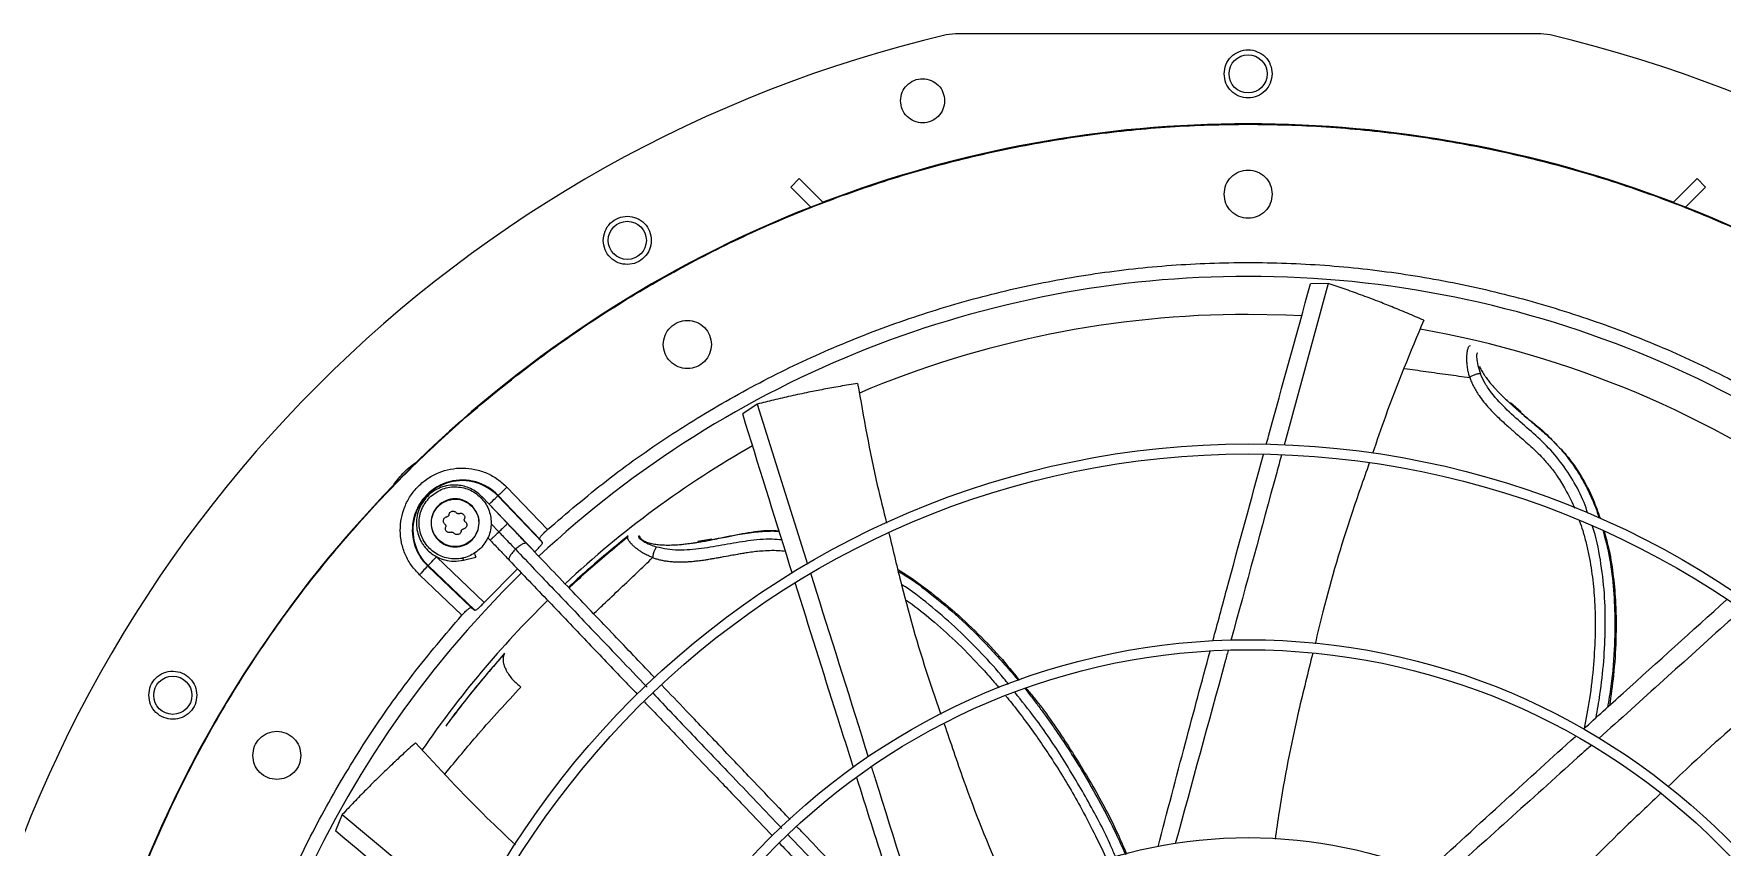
# Model space of a CAD drawing. Header units: inches. Extents: x 1229 to 1453, y -1023 to -720.
# Drawn here: x 1242.24 to 1258.83, y -860.65 to -852.66 of the extents above; entities that cross this region are included whole.
import ezdxf

# ---------------------------------------------------------------- set-up
doc = ezdxf.new("R2010")
doc.units = ezdxf.units.IN
doc.header["$MEASUREMENT"] = 0

msp = doc.modelspace()

# ---------------------------------------------------------------- linework, layer by layer
at = {"color": 18, "linetype": 'Continuous', "lineweight": 25, "true_color": 0x000000}
for p, q in [((1251.2963, -852.6624), (1251.2059, -852.6729)), ((1257.0514, -852.6624), (1251.2963, -852.6624)), ((1257.1418, -852.6729), (1257.0514, -852.6624)), ((1249.7606, -854.0827), (1249.6787, -854.1678)), ((1249.6787, -854.1678), (1249.8761, -854.3652)), ((1249.9964, -854.3185), (1249.7606, -854.0827)), ((1258.3513, -854.3185), (1258.5871, -854.0827)), ((1258.669, -854.1678), (1258.4716, -854.3652)), ((1258.5871, -854.0827), (1258.669, -854.1678)), ((1254.9603, -855.1136), (1254.5274, -856.7039)), ((1254.9603, -855.1136), (1254.7881, -855.1179)), ((1249.349, -856.2995), (1249.2065, -856.3962)), ((1249.349, -856.2995), (1249.8443, -857.8699)), ((1256.8586, -856.3793), (1256.7539, -856.2871)), ((1246.7988, -857.2007), (1246.8028, -857.1969)), ((1247.237, -857.6591), (1246.7988, -857.2007)), ((1246.8028, -857.1969), (1247.2101, -857.6229)), ((1246.8882, -857.1153), (1247.2866, -857.532)), ((1246.8948, -857.4727), (1246.6417, -857.2079)), ((1247.1615, -857.751), (1246.7135, -857.2823)), ((1246.7332, -857.4746), (1246.8094, -857.5543)), ((1246.7001, -857.6109), (1246.724, -857.6359)), ((1247.237, -857.6591), (1247.2101, -857.6229)), ((1248.1817, -857.6015), (1248.1828, -857.6039)), ((1248.1905, -857.5953), (1248.1819, -857.5973)), ((1248.1905, -857.5953), (1248.1921, -857.5988)), ((1248.1947, -857.6008), (1248.1905, -857.5953)), ((1248.1989, -857.6097), (1248.1978, -857.6062)), ((1248.9039, -857.6243), (1248.764, -857.6491)), ((1246.1954, -857.8004), (1246.6641, -858.2484)), ((1246.4607, -857.8314), (1246.5829, -857.8016)), ((1246.4451, -858.3736), (1246.0283, -857.9752)), ((1246.1099, -857.8898), (1246.1138, -857.8858)), ((1246.536, -858.2971), (1246.1099, -857.8898)), ((1246.5722, -858.324), (1246.1138, -857.8858)), ((1246.6641, -858.2484), (1246.994, -857.9185)), ((1246.536, -858.2971), (1246.5722, -858.324)), ((1245.2702, -860.3306), (1245.2025, -860.4889)), ((1245.2702, -860.3306), (1246.534, -861.3824))]:
    msp.add_line(p, q, dxfattribs=at)
at = {"color": 18, "linetype": 'Continuous', "lineweight": 25, "true_color": 0x000000, "flags": 128}
for points in [[(1254.7001, -855.4324), (1254.5441, -855.4252), (1254.1739, -855.4183)], [(1246.7135, -857.2823), (1246.7299, -857.2666), (1246.7458, -857.2514), (1246.7604, -857.2374), (1246.7733, -857.2251), (1246.7839, -857.2149), (1246.7919, -857.2073), (1246.7969, -857.2025), (1246.7988, -857.2007)], [(1246.8882, -857.1153), (1246.8717, -857.131), (1246.8559, -857.1462), (1246.8412, -857.1602), (1246.8284, -857.1725), (1246.8177, -857.1826), (1246.8098, -857.1902), (1246.8047, -857.195), (1246.8028, -857.1969)], [(1246.1138, -857.8858), (1246.1156, -857.8839), (1246.1204, -857.8788), (1246.128, -857.8709), (1246.1382, -857.8602), (1246.1505, -857.8474), (1246.1645, -857.8327), (1246.1796, -857.8169), (1246.1954, -857.8004)], [(1246.1099, -857.8898), (1246.1081, -857.8917), (1246.1033, -857.8967), (1246.0957, -857.9047), (1246.0855, -857.9153), (1246.0732, -857.9282), (1246.0592, -857.9428), (1246.0441, -857.9587), (1246.0283, -857.9752)]]:
    msp.add_lwpolyline(points, dxfattribs=at)
at = {"color": 18, "linetype": 'Continuous', "lineweight": 25, "true_color": 0x000000}
for centre, radius in [((1254.1739, -853.0561), 0.1875), ((1254.1739, -865.2608), 11.7126), ((1248.0715, -854.6912), 0.1875), ((1254.1739, -865.2608), 8.5704), ((1254.1739, -865.2608), 8.472), ((1254.1739, -865.2608), 6.6478), ((1254.1739, -865.2608), 6.5493), ((1243.6043, -859.1584), 0.1875), ((1254.1739, -865.2608), 4.7037)]:
    msp.add_circle(centre, radius, dxfattribs=at)
for centre, radius, start, end in [((1254.1739, -865.2608), 12.9331, 103.26667, 166.73333), ((1254.1739, -865.2608), 12.9331, 13.26667, 76.73333), ((1254.1739, -865.2608), 11.7147, 69.09994, 110.90006), ((1254.1739, -865.2608), 11.7147, 111.53134, 134.20264), ((1254.1739, -865.2608), 11.7147, 45.79736, 68.46866), ((1254.1739, -865.2608), 10.2157, 90, 133.03686), ((1254.1739, -865.2608), 10.2157, 44.36303, 90), ((1254.1739, -865.2608), 9.8425, 90, 112.84339), ((1254.1739, -865.2608), 9.8425, 54.20961, 80.11304), ((1254.1739, -865.2608), 9.8425, 119.66087, 133.01249), ((1254.1739, -865.2608), 11.7147, 135.79736, 158.46866), ((1246.4486, -857.5355), 0.4901, 43.70945, 226.29055), ((1246.4486, -857.5355), 0.4845, 43.70945, 226.29055), ((1254.1739, -865.2608), 10.2157, 134.36248, 223.03765), ((1254.1739, -865.2608), 9.8425, 134.38828, 145.56385)]:
    msp.add_arc(centre, radius, start, end, dxfattribs=at)
for points, knots in [([(1253.9376, -853.0561), (1253.9412, -853.0253), (1253.9482, -852.9635), (1254.0027, -852.8849), (1254.0809, -852.8322), (1254.1739, -852.8137), (1254.2668, -852.8322), (1254.345, -852.8849), (1254.3995, -852.9635), (1254.4066, -853.0253), (1254.4101, -853.0561)], [0, 0, 0, 0, 0.1245349, 0.2497054, 0.3748574, 0.4999969, 0.6251426, 0.7502946, 0.8754651, 1, 1, 1, 1]), ([(1250.7577, -853.3198), (1250.761, -853.2914), (1250.7675, -853.2346), (1250.8178, -853.1625), (1250.8896, -853.1144), (1250.975, -853.0976), (1251.0602, -853.1149), (1251.1317, -853.1634), (1251.1812, -853.2355), (1251.1876, -853.2918), (1251.1908, -853.3198)], [0, 0, 0, 0, 0.1252412, 0.2504823, 0.3757092, 0.5009322, 0.6261603, 0.7514072, 0.8764868, 1, 1, 1, 1]), ([(1254.4101, -853.0561), (1254.4065, -853.0873), (1254.3992, -853.1495), (1254.3442, -853.228), (1254.2662, -853.2801), (1254.1739, -853.2984), (1254.0815, -853.2801), (1254.0035, -853.228), (1253.9485, -853.1495), (1253.9413, -853.0873), (1253.9376, -853.0561)], [0, 0, 0, 0, 0.1262511, 0.2513295, 0.3756274, 0.5000031, 0.6243726, 0.7486705, 0.8737489, 1, 1, 1, 1]), ([(1251.1908, -853.3198), (1251.1875, -853.3483), (1251.181, -853.405), (1251.131, -853.4769), (1251.0598, -853.5249), (1250.9751, -853.5419), (1250.8902, -853.5255), (1250.8184, -853.4778), (1250.7677, -853.4056), (1250.7611, -853.3484), (1250.7577, -853.3198)], [0, 0, 0, 0, 0.1255135, 0.2499867, 0.3743935, 0.4988922, 0.6232597, 0.7479394, 0.8738314, 1, 1, 1, 1]), ([(1242.4643, -865.2608), (1242.4692, -865.0053), (1242.4788, -864.4944), (1242.5568, -863.7313), (1242.681, -862.9748), (1242.8553, -862.228), (1243.0778, -861.4942), (1243.3479, -860.7766), (1243.6644, -860.0781), (1244.0259, -859.4019), (1244.4308, -858.7507), (1244.8774, -858.1274), (1245.3639, -857.5347), (1245.8881, -856.975), (1246.4477, -856.4508), (1247.0405, -855.9644), (1247.6637, -855.5177), (1248.3149, -855.1128), (1248.9912, -854.7513), (1249.6896, -854.4349), (1250.4073, -854.1648), (1251.141, -853.9422), (1251.8878, -853.7681), (1252.6444, -853.6432), (1253.4075, -853.568), (1254.1739, -853.5429), (1254.9402, -853.568), (1255.7033, -853.6432), (1256.4599, -853.7681), (1257.2067, -853.9422), (1257.9404, -854.1648), (1258.6581, -854.4349), (1259.3565, -854.7513), (1260.0328, -855.1128), (1260.684, -855.5177), (1261.3073, -855.9644), (1261.9, -856.4508), (1262.4597, -856.975), (1262.9838, -857.5347), (1263.4703, -858.1274), (1263.9169, -858.7507), (1264.3218, -859.4019), (1264.6833, -860.0781), (1264.9998, -860.7766), (1265.2699, -861.4942), (1265.4924, -862.228), (1265.6667, -862.9748), (1265.7909, -863.7313), (1265.8689, -864.4944), (1265.8786, -865.0053), (1265.8834, -865.2608)], [0, 0, 0, 0, 0.0208333, 0.0416667, 0.0625, 0.0833333, 0.1041667, 0.125, 0.1458333, 0.1666667, 0.1875, 0.2083334, 0.2291667, 0.25, 0.2708334, 0.2916666, 0.3125, 0.3333333, 0.3541667, 0.375, 0.3958333, 0.4166666, 0.4375001, 0.4583333, 0.4791667, 0.5, 0.5208333, 0.5416667, 0.5625, 0.5833334, 0.6041667, 0.625, 0.6458334, 0.6666667, 0.6875, 0.7083334, 0.7291667, 0.75, 0.7708333, 0.7916667, 0.8125, 0.8333333, 0.8541667, 0.875, 0.8958333, 0.9166667, 0.9375, 0.9583333, 0.9791667, 1, 1, 1, 1]), ([(1253.9376, -854.2372), (1253.9412, -854.2063), (1253.9483, -854.1444), (1254.0029, -854.0658), (1254.081, -854.0133), (1254.1739, -853.9948), (1254.2667, -854.0133), (1254.3448, -854.0658), (1254.3994, -854.1444), (1254.4065, -854.2063), (1254.4101, -854.2372)], [0, 0, 0, 0, 0.1249991, 0.2500007, 0.3749975, 0.4999969, 0.6250025, 0.7499993, 0.8750009, 1, 1, 1, 1]), ([(1254.4101, -854.2372), (1254.4065, -854.2681), (1254.3994, -854.3299), (1254.3448, -854.4086), (1254.2667, -854.4611), (1254.1739, -854.4795), (1254.081, -854.4611), (1254.0029, -854.4086), (1253.9483, -854.3299), (1253.9412, -854.2681), (1253.9376, -854.2372)], [0, 0, 0, 0, 0.1249991, 0.2500007, 0.3749975, 0.5000031, 0.6250025, 0.7499993, 0.8750009, 1, 1, 1, 1]), ([(1247.8353, -854.6912), (1247.8389, -854.6602), (1247.846, -854.5981), (1247.901, -854.5193), (1247.9796, -854.4668), (1248.073, -854.4488), (1248.1661, -854.4679), (1248.2438, -854.5212), (1248.2974, -854.5997), (1248.3043, -854.6608), (1248.3077, -854.6912)], [0, 0, 0, 0, 0.12549, 0.2509626, 0.3764296, 0.5019059, 0.6273907, 0.7528825, 0.8772355, 1, 1, 1, 1]), ([(1248.3077, -854.6912), (1248.3042, -854.722), (1248.2971, -854.7836), (1248.243, -854.862), (1248.1655, -854.9146), (1248.0732, -854.9335), (1247.9804, -854.9158), (1247.9017, -854.8638), (1247.8461, -854.7849), (1247.8389, -854.7224), (1247.8353, -854.6912)], [0, 0, 0, 0, 0.1245781, 0.2488759, 0.3733742, 0.4977534, 0.6221004, 0.7475169, 0.8737596, 1, 1, 1, 1]), ([(1247.2866, -857.532), (1247.4776, -857.3689), (1247.8597, -857.0425), (1248.476, -856.6075), (1249.1199, -856.2154), (1249.7912, -855.872), (1250.4856, -855.5781), (1251.1995, -855.3355), (1251.9292, -855.1455), (1252.6708, -855.009), (1253.4203, -854.9269), (1254.1739, -854.8994), (1254.9274, -854.9269), (1255.6769, -855.009), (1256.4185, -855.1455), (1257.1482, -855.3355), (1257.8621, -855.5781), (1258.5565, -855.872), (1259.2278, -856.2154), (1259.8717, -856.6075), (1260.488, -857.0425), (1260.8701, -857.3689), (1261.0611, -857.532)], [0, 0, 0, 0, 0.04999991, 0.09999992, 0.14999988, 0.19999993, 0.25, 0.30000004, 0.35000001, 0.40000012, 0.45000007, 0.49999985, 0.54999995, 0.5999999, 0.65000001, 0.69999997, 0.75000002, 0.80000009, 0.85, 0.89999996, 0.94999997, 1, 1, 1, 1]), ([(1254.3529, -856.6945), (1254.3604, -856.6673), (1254.5043, -856.14), (1254.65, -855.6154), (1254.7881, -855.1179)], [0, 0, 0, 0, 0.0516093, 1, 1, 1, 1]), ([(1255.9004, -855.4763), (1255.8469, -855.453), (1255.7436, -855.4078), (1255.5927, -855.3457), (1255.4396, -855.2851), (1255.2824, -855.2259), (1255.1197, -855.1674), (1255.0127, -855.1313), (1254.9603, -855.1136)], [0, 0, 0, 0, 0.1737125, 0.335418, 0.4850755, 0.6632663, 0.8349168, 1, 1, 1, 1]), ([(1248.4258, -855.7141), (1248.4294, -855.6831), (1248.4365, -855.6213), (1248.4911, -855.5427), (1248.5692, -855.4901), (1248.662, -855.4717), (1248.7549, -855.4901), (1248.833, -855.5427), (1248.8876, -855.6213), (1248.8947, -855.6831), (1248.8983, -855.7141)], [0, 0, 0, 0, 0.1249991, 0.2499977, 0.3749989, 0.4999982, 0.6249976, 0.7499987, 0.8750009, 1, 1, 1, 1]), ([(1255.9004, -855.4763), (1255.7694, -855.7889), (1255.5887, -856.2202), (1255.4385, -856.6628), (1255.3971, -856.7848)], [0, 0, 0, 0, 0.7245334, 1, 1, 1, 1]), ([(1248.8983, -855.7141), (1248.8947, -855.745), (1248.8876, -855.8068), (1248.833, -855.8854), (1248.7549, -855.938), (1248.662, -855.9564), (1248.5692, -855.938), (1248.4911, -855.8854), (1248.4365, -855.8068), (1248.4294, -855.745), (1248.4258, -855.7141)], [0, 0, 0, 0, 0.1249998, 0.2500013, 0.3750024, 0.5000018, 0.6250011, 0.7500022, 0.8750002, 1, 1, 1, 1]), ([(1256.3521, -856.0372), (1256.3486, -856.0251), (1256.3407, -855.9979), (1256.3317, -855.9531), (1256.3261, -855.9084), (1256.3237, -855.8674), (1256.3239, -855.8315), (1256.3267, -855.7941), (1256.3332, -855.7599), (1256.3435, -855.7293), (1256.3534, -855.7258), (1256.3586, -855.724)], [0, 0, 0, 0, 0.0797533, 0.1782755, 0.2969961, 0.3878827, 0.4805779, 0.5825761, 0.7201844, 0.853487, 1, 1, 1, 1]), ([(1256.4296, -855.798), (1256.4262, -855.7986), (1256.4192, -855.7999), (1256.4197, -855.8472), (1256.4286, -855.9157), (1256.4483, -855.9738), (1256.4582, -856.0028)], [0, 0, 0, 0, 0.2444645, 0.4943335, 0.7479228, 1, 1, 1, 1]), ([(1255.7117, -855.9488), (1255.7816, -855.9586), (1255.9245, -855.9787), (1256.1379, -856.009), (1256.2814, -856.0279), (1256.3521, -856.0372)], [0, 0, 0, 0, 0.326792, 0.6684213, 1, 1, 1, 1]), ([(1256.4582, -856.0028), (1256.4557, -856.0023), (1256.4505, -856.0012), (1256.4395, -856.0017), (1256.426, -856.004), (1256.4106, -856.0083), (1256.3944, -856.0142), (1256.3787, -856.0214), (1256.3642, -856.0292), (1256.356, -856.0346), (1256.3521, -856.0372)], [0, 0, 0, 0, 0.1149807, 0.2381364, 0.3674316, 0.500006, 0.6325778, 0.7618708, 0.8850249, 1, 1, 1, 1]), ([(1256.3521, -856.0372), (1256.3573, -856.0515), (1256.3681, -856.081), (1256.389, -856.1254), (1256.414, -856.1708), (1256.4476, -856.2229), (1256.4898, -856.279), (1256.5386, -856.3355), (1256.5866, -856.3859), (1256.6383, -856.4364), (1256.7009, -856.4941), (1256.7861, -856.5694), (1256.8726, -856.6436), (1256.9516, -856.7136), (1257.0118, -856.7698), (1257.0733, -856.8322), (1257.1413, -856.9104), (1257.2185, -857.0135), (1257.2996, -857.1457), (1257.3546, -857.2517), (1257.3796, -857.3145), (1257.382, -857.3205)], [0, 0, 0, 0, 0.0273161, 0.0563296, 0.0869677, 0.1187169, 0.165398, 0.2104306, 0.2503315, 0.2887063, 0.3394777, 0.4034158, 0.4948598, 0.5485889, 0.5987234, 0.6476001, 0.7107189, 0.7885468, 0.8811132, 0.9885517, 1, 1, 1, 1]), ([(1256.4467, -855.9263), (1256.453, -855.9399), (1256.4657, -855.9672), (1256.4899, -856.0059), (1256.5145, -856.0413), (1256.5416, -856.0768), (1256.5754, -856.1173), (1256.6084, -856.1538), (1256.6371, -856.1839), (1256.6621, -856.2093), (1256.6904, -856.237), (1256.7188, -856.2641), (1256.7381, -856.2817), (1256.7466, -856.2895)], [0, 0, 0, 0, 0.1176237, 0.2352945, 0.3088833, 0.3993932, 0.5172332, 0.6329833, 0.696085, 0.7668556, 0.8452754, 0.9312976, 1, 1, 1, 1]), ([(1257.5135, -857.3723), (1257.5014, -857.3369), (1257.4621, -857.2224), (1257.3679, -857.0426), (1257.2311, -856.8393), (1257.0682, -856.6658), (1256.8939, -856.5134), (1256.7212, -856.3616), (1256.5884, -856.2216), (1256.5022, -856.0984), (1256.4727, -856.0344), (1256.4582, -856.0028)], [0, 0, 0, 0, 0.06172613, 0.20011546, 0.33879339, 0.47720265, 0.61248728, 0.74506003, 0.87459915, 0.93807949, 1, 1, 1, 1]), ([(1250.336, -856.0963), (1250.2784, -856.1056), (1250.167, -856.1235), (1250.0065, -856.1528), (1249.8449, -856.1846), (1249.6807, -856.2198), (1249.5122, -856.2586), (1249.4027, -856.2861), (1249.349, -856.2995)], [0, 0, 0, 0, 0.1737121, 0.3354186, 0.4850768, 0.6632669, 0.834917, 1, 1, 1, 1]), ([(1250.336, -856.0963), (1250.3948, -856.4301), (1250.476, -856.8908), (1250.589, -857.3444), (1250.6201, -857.4695)], [0, 0, 0, 0, 0.7243415, 1, 1, 1, 1]), ([(1256.7466, -856.2895), (1256.7497, -856.2924), (1256.7586, -856.3006), (1256.7751, -856.3154), (1256.7971, -856.3349), (1256.8206, -856.3553), (1256.8425, -856.3742), (1256.8605, -856.3896), (1256.904, -856.4265), (1256.9624, -856.4754), (1257.0331, -856.5356), (1257.0884, -856.5841), (1257.1401, -856.6317), (1257.1912, -856.6819), (1257.241, -856.7353), (1257.3022, -856.8071), (1257.3791, -856.909), (1257.4584, -857.0354), (1257.5295, -857.1731), (1257.5839, -857.2961), (1257.6122, -857.3804), (1257.6241, -857.4158)], [0, 0, 0, 0, 0.0086914, 0.0251817, 0.0460005, 0.0700226, 0.0901404, 0.1065454, 0.1195357, 0.2099486, 0.2672003, 0.3159831, 0.3655041, 0.4157714, 0.4667558, 0.5184192, 0.6120875, 0.7302013, 0.8225324, 0.9257043, 1, 1, 1, 1]), ([(1249.6925, -857.9565), (1249.6841, -857.93), (1249.5202, -857.4091), (1249.3593, -856.8894), (1249.2065, -856.3962)], [0, 0, 0, 0, 0.0508104, 1, 1, 1, 1]), ([(1256.8587, -856.3859), (1256.8872, -856.4102), (1256.979, -856.4885), (1257.0952, -856.5778), (1257.1706, -856.6603), (1257.1899, -856.6814)], [0, 0, 0, 0, 0.2506941, 0.8084089, 1, 1, 1, 1]), ([(1257.1955, -856.6873), (1257.2318, -856.724), (1257.3262, -856.8195), (1257.4507, -857.0051), (1257.5619, -857.214), (1257.6118, -857.3581), (1257.6332, -857.4199)], [0, 0, 0, 0, 0.1847245, 0.4810938, 0.7775394, 1, 1, 1, 1]), ([(1245.7758, -857.0933), (1245.8084, -857.049), (1245.8735, -856.9604), (1245.9621, -856.8953), (1246.0064, -856.8628)], [0, 0, 0, 0, 0.5000028, 1, 1, 1, 1]), ([(1253.828, -858.6238), (1253.8736, -858.4542), (1254.0379, -857.8431), (1254.2049, -857.2346), (1254.3255, -856.795)], [0, 0, 0, 0, 0.2775205, 1, 1, 1, 1]), ([(1254.5007, -856.802), (1254.4854, -856.8584), (1254.3208, -857.4631), (1254.155, -858.0698), (1254.0046, -858.6199)], [0, 0, 0, 0, 0.0932151, 1, 1, 1, 1]), ([(1246.0283, -857.9752), (1246.0014, -857.9463), (1245.9466, -857.8877), (1245.8876, -857.7803), (1245.8495, -857.6628), (1245.8364, -857.5406), (1245.8474, -857.4205), (1245.8813, -857.3056), (1245.9376, -857.1982), (1246.0155, -857.1025), (1246.1112, -857.0245), (1246.2186, -856.9683), (1246.3336, -856.9344), (1246.4536, -856.9233), (1246.5759, -856.9364), (1246.6934, -856.9745), (1246.8007, -857.0335), (1246.8594, -857.0883), (1246.8882, -857.1153)], [0, 0, 0, 0, 0.0609947, 0.1240598, 0.1879932, 0.2514896, 0.3132964, 0.3737125, 0.4362122, 0.4999988, 0.5637862, 0.626287, 0.6867033, 0.7485096, 0.8120063, 0.8759386, 0.9390043, 1, 1, 1, 1]), ([(1255.3647, -856.8782), (1255.3065, -857.0432), (1255.1366, -857.5246), (1254.9601, -858.1173), (1254.857, -858.5479), (1254.832, -858.6524)], [0, 0, 0, 0, 0.2831934, 0.8261353, 1, 1, 1, 1]), ([(1246.6432, -857.2095), (1246.6227, -857.1906), (1246.5838, -857.1548), (1246.5169, -857.1205), (1246.4543, -857.1011), (1246.3858, -857.0918), (1246.3127, -857.0958), (1246.2353, -857.1172), (1246.1658, -857.1531), (1246.1044, -857.2033), (1246.0548, -857.2658), (1246.0194, -857.3372), (1245.9998, -857.4146), (1245.9969, -857.4938), (1246.0103, -857.5697), (1246.033, -857.6274), (1246.0568, -857.669), (1246.0793, -857.7009), (1246.1099, -857.7355), (1246.1526, -857.7723), (1246.2096, -857.807), (1246.2817, -857.8335), (1246.3687, -857.8466), (1246.4294, -857.8366), (1246.4614, -857.8313)], [0, 0, 0, 0, 0.0533831, 0.1009344, 0.1426439, 0.1785059, 0.2332135, 0.2817711, 0.3315184, 0.3821159, 0.4327466, 0.4833787, 0.5340106, 0.5846419, 0.6342275, 0.6807576, 0.7028805, 0.7260425, 0.7554166, 0.7913145, 0.8337298, 0.8826566, 0.938083, 1, 1, 1, 1]), ([(1246.1284, -857.2154), (1246.165, -857.1863), (1246.2381, -857.1283), (1246.3794, -857.1028), (1246.518, -857.1299), (1246.6361, -857.2088), (1246.715, -857.3269), (1246.7421, -857.4655), (1246.7166, -857.6068), (1246.6586, -857.6799), (1246.6295, -857.7165)], [0, 0, 0, 0, 0.1249999, 0.2500017, 0.3749993, 0.5000028, 0.6250011, 0.7500014, 0.8750017, 1, 1, 1, 1]), ([(1246.6295, -857.7165), (1246.593, -857.7455), (1246.5198, -857.8035), (1246.3785, -857.829), (1246.24, -857.8019), (1246.1219, -857.723), (1246.043, -857.6049), (1246.0159, -857.4664), (1246.0413, -857.325), (1246.0994, -857.2519), (1246.1284, -857.2154)], [0, 0, 0, 0, 0.1250027, 0.2499997, 0.375001, 0.5000001, 0.6250003, 0.7500001, 0.8749998, 1, 1, 1, 1]), ([(1246.546, -857.2989), (1246.5216, -857.2795), (1246.4729, -857.2408), (1246.3787, -857.2239), (1246.2863, -857.2419), (1246.2076, -857.2945), (1246.155, -857.3732), (1246.1369, -857.4656), (1246.1539, -857.5598), (1246.1926, -857.6086), (1246.2119, -857.633)], [0, 0, 0, 0, 0.1250006, 0.2499996, 0.3749985, 0.4999991, 0.6250002, 0.7499996, 0.8749982, 1, 1, 1, 1]), ([(1246.2144, -857.6305), (1246.1953, -857.6065), (1246.1572, -857.5585), (1246.1404, -857.4656), (1246.1582, -857.3746), (1246.2101, -857.297), (1246.2877, -857.2452), (1246.3787, -857.2274), (1246.4715, -857.2441), (1246.5196, -857.2823), (1246.5436, -857.3013)], [0, 0, 0, 0, 0.1250013, 0.2500004, 0.3749996, 0.5000009, 0.6250024, 0.7500004, 0.8749985, 1, 1, 1, 1]), ([(1246.2119, -857.633), (1246.2363, -857.6523), (1246.2851, -857.691), (1246.3793, -857.708), (1246.4717, -857.6899), (1246.5504, -857.6373), (1246.603, -857.5586), (1246.621, -857.4662), (1246.6041, -857.372), (1246.5654, -857.3233), (1246.546, -857.2989)], [0, 0, 0, 0, 0.1250015, 0.2500013, 0.3750011, 0.5000027, 0.6250018, 0.7500013, 0.8750016, 1, 1, 1, 1]), ([(1246.5436, -857.3013), (1246.5626, -857.3253), (1246.6008, -857.3734), (1246.6175, -857.4662), (1246.5997, -857.5572), (1246.5479, -857.6348), (1246.4703, -857.6867), (1246.3793, -857.7045), (1246.2864, -857.6877), (1246.2384, -857.6496), (1246.2144, -857.6305)], [0, 0, 0, 0, 0.1249984, 0.2499994, 0.3750005, 0.4999989, 0.6250006, 0.7499994, 0.8749982, 1, 1, 1, 1]), ([(1246.3189, -857.3855), (1246.3198, -857.3813), (1246.3216, -857.3735), (1246.3285, -857.3635), (1246.3374, -857.356), (1246.3483, -857.3513), (1246.36, -857.3499), (1246.3715, -857.352), (1246.3825, -857.3572), (1246.3879, -857.3631), (1246.3908, -857.3662)], [0, 0, 0, 0, 0.1362469, 0.2546153, 0.3795906, 0.5000319, 0.6204035, 0.7454565, 0.863771, 1, 1, 1, 1]), ([(1246.4186, -857.3737), (1246.4161, -857.3744), (1246.4112, -857.3759), (1246.4033, -857.375), (1246.3961, -857.3719), (1246.3926, -857.3681), (1246.3908, -857.3662)], [0, 0, 0, 0, 0.2559954, 0.4999227, 0.7439205, 1, 1, 1, 1]), ([(1246.4186, -857.3737), (1246.4227, -857.3724), (1246.4303, -857.37), (1246.4424, -857.371), (1246.4535, -857.3748), (1246.4595, -857.3799), (1246.4625, -857.3824)], [0, 0, 0, 0, 0.2724809, 0.5090867, 0.7591268, 1, 1, 1, 1]), ([(1246.6432, -857.2095), (1246.6427, -857.21), (1246.642, -857.2106), (1246.634, -857.2183), (1246.6325, -857.2198)], [0, 0, 0, 0, 0.81299953, 1, 1, 1, 1]), ([(1246.2793, -857.4778), (1246.2761, -857.4749), (1246.2703, -857.4694), (1246.265, -857.4585), (1246.263, -857.447), (1246.2644, -857.4352), (1246.269, -857.4243), (1246.2766, -857.4154), (1246.2866, -857.4085), (1246.2944, -857.4068), (1246.2985, -857.4058)], [0, 0, 0, 0, 0.13623757, 0.25456346, 0.37957184, 0.49997541, 0.62037304, 0.74539729, 0.86373723, 1, 1, 1, 1]), ([(1246.2793, -857.4778), (1246.2812, -857.4795), (1246.2849, -857.483), (1246.2881, -857.4903), (1246.289, -857.4981), (1246.2875, -857.503), (1246.2867, -857.5055)], [0, 0, 0, 0, 0.2560094, 0.5000574, 0.745935, 1, 1, 1, 1]), ([(1246.2955, -857.5494), (1246.293, -857.5465), (1246.2879, -857.5405), (1246.284, -857.5293), (1246.2831, -857.5172), (1246.2854, -857.5096), (1246.2867, -857.5055)], [0, 0, 0, 0, 0.2407678, 0.4908057, 0.7274845, 1, 1, 1, 1]), ([(1246.3189, -857.3855), (1246.3183, -857.3881), (1246.3171, -857.393), (1246.3124, -857.3994), (1246.3061, -857.4041), (1246.3011, -857.4052), (1246.2985, -857.4058)], [0, 0, 0, 0, 0.2560281, 0.4999487, 0.7438871, 1, 1, 1, 1]), ([(1246.4391, -857.5463), (1246.4397, -857.5438), (1246.4408, -857.5388), (1246.4455, -857.5325), (1246.4518, -857.5278), (1246.4568, -857.5266), (1246.4594, -857.526)], [0, 0, 0, 0, 0.256007, 0.5000525, 0.7440013, 1, 1, 1, 1]), ([(1246.4787, -857.4541), (1246.4818, -857.4569), (1246.4877, -857.4624), (1246.4929, -857.4733), (1246.495, -857.4849), (1246.4936, -857.4966), (1246.489, -857.5074), (1246.4816, -857.5163), (1246.4716, -857.5232), (1246.4636, -857.5251), (1246.4594, -857.526)], [0, 0, 0, 0, 0.1334912, 0.2559833, 0.3784611, 0.4992475, 0.6215184, 0.7395061, 0.8618418, 1, 1, 1, 1]), ([(1246.4625, -857.3824), (1246.465, -857.3854), (1246.4701, -857.3914), (1246.474, -857.4026), (1246.4749, -857.4148), (1246.4725, -857.4224), (1246.4712, -857.4263)], [0, 0, 0, 0, 0.2407916, 0.4908722, 0.7367046, 1, 1, 1, 1]), ([(1246.4787, -857.4541), (1246.4768, -857.4523), (1246.473, -857.4488), (1246.4699, -857.4416), (1246.469, -857.4337), (1246.4705, -857.4288), (1246.4712, -857.4263)], [0, 0, 0, 0, 0.25608419, 0.50011989, 0.74400881, 1, 1, 1, 1]), ([(1246.8948, -857.4727), (1246.8934, -857.474), (1246.8907, -857.4766), (1246.8702, -857.4962), (1246.842, -857.5232), (1246.8203, -857.5439), (1246.8094, -857.5543)], [0, 0, 0, 0, 0.2570497, 0.5141005, 0.757041, 1, 1, 1, 1]), ([(1247.0823, -857.669), (1247.0516, -857.6368), (1246.9902, -857.5726), (1246.9266, -857.506), (1246.8948, -857.4727)], [0, 0, 0, 0, 0.5000064, 1, 1, 1, 1]), ([(1247.2101, -857.6229), (1247.2101, -857.62), (1247.2101, -857.6142), (1247.2269, -857.5916), (1247.2532, -857.5629), (1247.2756, -857.5422), (1247.2866, -857.532)], [0, 0, 0, 0, 0.2528, 0.5035963, 0.7557688, 1, 1, 1, 1]), ([(1257.4293, -857.4422), (1257.4407, -857.4752), (1257.4658, -857.5478), (1257.4968, -857.6626), (1257.5242, -857.7848), (1257.5458, -857.907), (1257.5677, -858.0686), (1257.5846, -858.2819), (1257.5878, -858.5578), (1257.5706, -858.8662), (1257.5356, -859.1806), (1257.4946, -859.3893), (1257.4755, -859.4865)], [0, 0, 0, 0, 0.0509483, 0.1121341, 0.1726799, 0.2325776, 0.2918128, 0.408677, 0.5416168, 0.6906578, 0.8558148, 1, 1, 1, 1]), ([(1257.5936, -859.3793), (1257.6072, -859.3038), (1257.6402, -859.1201), (1257.6722, -858.8238), (1257.6888, -858.492), (1257.6811, -858.158), (1257.6396, -857.8268), (1257.5972, -857.6042), (1257.5591, -857.4986), (1257.5584, -857.4969)], [0, 0, 0, 0, 0.121428, 0.2956198, 0.4701514, 0.6451449, 0.8207538, 0.9970952, 1, 1, 1, 1]), ([(1246.3394, -857.5582), (1246.3353, -857.5595), (1246.3277, -857.5618), (1246.3156, -857.5609), (1246.3044, -857.557), (1246.2984, -857.5519), (1246.2955, -857.5494)], [0, 0, 0, 0, 0.2724774, 0.5091791, 0.7592108, 1, 1, 1, 1]), ([(1246.3394, -857.5582), (1246.3419, -857.5574), (1246.3468, -857.5559), (1246.3546, -857.5568), (1246.3619, -857.5599), (1246.3654, -857.5637), (1246.3671, -857.5656)], [0, 0, 0, 0, 0.2558611, 0.4997984, 0.7438138, 1, 1, 1, 1]), ([(1246.4391, -857.5463), (1246.4381, -857.5505), (1246.4364, -857.5583), (1246.4295, -857.5683), (1246.4206, -857.5759), (1246.4097, -857.5805), (1246.3979, -857.5819), (1246.3864, -857.5799), (1246.3755, -857.5746), (1246.37, -857.5688), (1246.3671, -857.5656)], [0, 0, 0, 0, 0.1362633, 0.2546071, 0.3796223, 0.5000185, 0.6204411, 0.7454475, 0.8637643, 1, 1, 1, 1]), ([(1246.8094, -857.5543), (1246.7985, -857.5647), (1246.7768, -857.5855), (1246.7486, -857.6125), (1246.7281, -857.632), (1246.7254, -857.6346), (1246.724, -857.6359)], [0, 0, 0, 0, 0.242959, 0.4858995, 0.7429503, 1, 1, 1, 1]), ([(1246.724, -857.6359), (1246.7558, -857.6692), (1246.8194, -857.7358), (1246.8808, -857.8), (1246.9115, -857.8322)], [0, 0, 0, 0, 0.4999993, 1, 1, 1, 1]), ([(1246.8094, -857.5543), (1246.8404, -857.5867), (1246.8957, -857.6446), (1246.949, -857.7004), (1246.9725, -857.725)], [0, 0, 0, 0, 0.5599007, 1, 1, 1, 1]), ([(1247.0823, -857.669), (1247.0776, -857.6668), (1247.0683, -857.6625), (1247.0398, -857.6736), (1247.0061, -857.6949), (1246.9837, -857.7149), (1246.9725, -857.725)], [0, 0, 0, 0, 0.2570584, 0.5141067, 0.7570491, 1, 1, 1, 1]), ([(1248.3434, -858.9887), (1248.3285, -858.973), (1248.1863, -858.8242), (1247.9092, -858.5343), (1247.5033, -858.1095), (1247.2257, -857.819), (1247.0823, -857.669)], [0, 0, 0, 0, 0.03525774, 0.33511664, 0.65658979, 1, 1, 1, 1]), ([(1247.1615, -857.751), (1247.1723, -857.7406), (1247.1943, -857.7194), (1247.2204, -857.6904), (1247.237, -857.6678), (1247.237, -857.662), (1247.237, -857.6591)], [0, 0, 0, 0, 0.2447901, 0.4967499, 0.747377, 1, 1, 1, 1]), ([(1248.0807, -857.5938), (1248.0166, -857.6455), (1247.889, -857.7483), (1247.6982, -857.9132), (1247.5666, -858.0303), (1247.4984, -858.0953), (1247.4939, -858.0996)], [0, 0, 0, 0, 0.318639, 0.6348368, 0.9754512, 1, 1, 1, 1]), ([(1248.0782, -857.6051), (1248.0085, -857.6615), (1247.811, -857.8212), (1247.6205, -857.9891), (1247.5037, -858.1024), (1247.5, -858.1061)], [0, 0, 0, 0, 0.3460011, 0.9791354, 1, 1, 1, 1]), ([(1248.3206, -857.807), (1248.3089, -857.8022), (1248.2828, -857.7914), (1248.2422, -857.7705), (1248.2037, -857.7471), (1248.1702, -857.7233), (1248.1422, -857.7008), (1248.1147, -857.6753), (1248.0917, -857.6487), (1248.0714, -857.6156), (1248.077, -857.6024), (1248.0807, -857.5938)], [0, 0, 0, 0, 0.0721181, 0.1612124, 0.2685639, 0.3507313, 0.4345639, 0.5268108, 0.6512456, 0.7717877, 1, 1, 1, 1]), ([(1248.1819, -857.5973), (1248.1803, -857.6003), (1248.1769, -857.6066), (1248.2143, -857.6357), (1248.2733, -857.6714), (1248.3311, -857.6922), (1248.3598, -857.7026)], [0, 0, 0, 0, 0.2444642, 0.49433304, 0.74791804, 1, 1, 1, 1]), ([(1248.1921, -857.5988), (1248.1933, -857.6016), (1248.1961, -857.6082), (1248.2032, -857.6177), (1248.2126, -857.6271), (1248.2249, -857.6365), (1248.2405, -857.6455), (1248.2615, -857.6547), (1248.2923, -857.6648), (1248.3355, -857.6741), (1248.3871, -857.6804), (1248.4432, -857.6835), (1248.5079, -857.6832), (1248.5644, -857.6799), (1248.6054, -857.6763), (1248.629, -857.674), (1248.655, -857.6711), (1248.6833, -857.6676), (1248.7139, -857.6635), (1248.7402, -857.6597), (1248.7562, -857.6571), (1248.7614, -857.6563)], [0, 0, 0, 0, 0.0333148, 0.0772445, 0.1178682, 0.1551974, 0.2071835, 0.2512427, 0.3074467, 0.3993314, 0.4805216, 0.5509175, 0.6483239, 0.7559515, 0.7851921, 0.8176118, 0.8531912, 0.8919332, 0.9338188, 0.9788415, 1, 1, 1, 1]), ([(1248.1962, -857.6099), (1248.1963, -857.6093), (1248.1965, -857.6074), (1248.1961, -857.6042), (1248.1951, -857.6019), (1248.1947, -857.6008)], [0, 0, 0, 0, 0.2014902, 0.6048291, 1, 1, 1, 1]), ([(1248.3598, -857.7026), (1248.3579, -857.7043), (1248.3538, -857.7076), (1248.3474, -857.7165), (1248.3408, -857.7285), (1248.3345, -857.7432), (1248.3291, -857.7596), (1248.3249, -857.7764), (1248.3219, -857.7925), (1248.321, -857.8023), (1248.3206, -857.807)], [0, 0, 0, 0, 0.1149698, 0.2381288, 0.367414, 0.5000013, 0.6325818, 0.7618658, 0.885028, 1, 1, 1, 1]), ([(1249.5916, -857.6333), (1249.5598, -857.6304), (1249.4468, -857.6201), (1249.2587, -857.6403), (1249.0307, -857.68), (1248.8044, -857.7207), (1248.6121, -857.7373), (1248.462, -857.7278), (1248.3936, -857.711), (1248.3598, -857.7026)], [0, 0, 0, 0, 0.0756621, 0.2691544, 0.4582739, 0.643608, 0.8246968, 0.9134399, 1, 1, 1, 1]), ([(1248.7614, -857.6563), (1248.7679, -857.6553), (1248.7755, -857.6541), (1248.7905, -857.6516), (1248.8188, -857.6468), (1248.9041, -857.6314), (1249.0216, -857.6075), (1249.1494, -857.5823), (1249.2489, -857.5654), (1249.3356, -857.554), (1249.4182, -857.5475), (1249.494, -857.5443), (1249.5425, -857.5463), (1249.5648, -857.5473)], [0, 0, 0, 0, 0.0241776, 0.0280487, 0.0555128, 0.1291539, 0.3462007, 0.4996841, 0.6139299, 0.7219901, 0.8237744, 0.9191673, 1, 1, 1, 1]), ([(1248.9091, -857.6283), (1248.9458, -857.621), (1249.0642, -857.5975), (1249.26, -857.5577), (1249.4429, -857.5348), (1249.5455, -857.5423), (1249.5637, -857.5436)], [0, 0, 0, 0, 0.168802, 0.5442795, 0.9192729, 1, 1, 1, 1]), ([(1250.6437, -857.5668), (1250.6838, -857.7366), (1250.8011, -858.2328), (1250.9729, -858.8262), (1251.1189, -859.244), (1251.1542, -859.3451)], [0, 0, 0, 0, 0.2826603, 0.8262865, 1, 1, 1, 1]), ([(1257.663, -857.5466), (1257.6792, -857.6057), (1257.7207, -857.7567), (1257.7588, -858.0164), (1257.7817, -858.3293), (1257.7771, -858.6837), (1257.753, -859.0037), (1257.7181, -859.2076), (1257.7062, -859.2773)], [0, 0, 0, 0, 0.1058804, 0.2706527, 0.4499725, 0.6438388, 0.8782324, 1, 1, 1, 1]), ([(1257.6741, -857.5519), (1257.6909, -857.6128), (1257.7307, -857.7581), (1257.7666, -857.9955), (1257.7917, -858.2884), (1257.7927, -858.6122), (1257.7712, -858.9466), (1257.74, -859.1611), (1257.7257, -859.2596)], [0, 0, 0, 0, 0.1105992, 0.2640071, 0.41743, 0.6219745, 0.8265311, 1, 1, 1, 1]), ([(1246.4614, -857.8313), (1246.4611, -857.8299), (1246.4605, -857.8277), (1246.4566, -857.8117), (1246.455, -857.8051)], [0, 0, 0, 0, 0.5884561, 1, 1, 1, 1]), ([(1246.5825, -857.8002), (1246.5826, -857.8006), (1246.583, -857.8022), (1246.5803, -857.7912), (1246.5763, -857.7747), (1246.5726, -857.7595), (1246.5715, -857.7552)], [0, 0, 0, 0, 0.1242204, 0.4894388, 0.8549694, 1, 1, 1, 1]), ([(1246.9725, -857.725), (1246.9619, -857.7357), (1246.9409, -857.7572), (1246.9181, -857.7899), (1246.9057, -857.8179), (1246.9096, -857.8274), (1246.9115, -857.8322)], [0, 0, 0, 0, 0.2429525, 0.4859068, 0.7429533, 1, 1, 1, 1]), ([(1246.9115, -857.8322), (1247.0416, -857.9683), (1247.2937, -858.2321), (1247.6627, -858.6183), (1247.9523, -858.9213), (1248.1194, -859.0961), (1248.1703, -859.1494)], [0, 0, 0, 0, 0.3121182, 0.6050759, 0.8796402, 1, 1, 1, 1]), ([(1246.9725, -857.725), (1247.0978, -857.8562), (1247.3444, -858.1142), (1247.6854, -858.471), (1247.991, -858.7908), (1248.175, -858.9833), (1248.2655, -859.078)], [0, 0, 0, 0, 0.29296235, 0.57603534, 0.79157799, 1, 1, 1, 1]), ([(1247.7414, -858.3587), (1247.7726, -858.3286), (1247.8602, -858.2443), (1248.0024, -858.1106), (1248.1648, -857.9572), (1248.2691, -857.8566), (1248.3206, -857.807)], [0, 0, 0, 0, 0.1622514, 0.4551004, 0.731116, 1, 1, 1, 1]), ([(1248.3206, -857.807), (1248.3314, -857.8107), (1248.3535, -857.8182), (1248.3883, -857.8275), (1248.4253, -857.8355), (1248.4596, -857.841), (1248.4954, -857.8452), (1248.5349, -857.8482), (1248.5811, -857.8496), (1248.6286, -857.8489), (1248.6621, -857.8472), (1248.6973, -857.8447), (1248.733, -857.8416), (1248.7832, -857.8357), (1248.8228, -857.8302), (1248.8537, -857.8255), (1248.8758, -857.822), (1248.9017, -857.8178), (1248.9294, -857.8131), (1248.9559, -857.8085), (1248.9775, -857.8046), (1249.0211, -857.7967), (1249.0804, -857.7856), (1249.1493, -857.7729), (1249.2047, -857.7633), (1249.259, -857.7546), (1249.3198, -857.7462), (1249.42, -857.7367), (1249.5222, -857.7321), (1249.6028, -857.7407), (1249.6258, -857.7432)], [0, 0, 0, 0, 0.0257846, 0.052727, 0.0807859, 0.1099243, 0.1299241, 0.1607997, 0.1977057, 0.2322056, 0.2661663, 0.2723933, 0.3107223, 0.3462038, 0.3856384, 0.4010292, 0.4169264, 0.4363038, 0.4605657, 0.4810442, 0.4977595, 0.5107252, 0.5826033, 0.6367304, 0.673365, 0.7133704, 0.7650714, 0.8168617, 0.9476405, 1, 1, 1, 1]), ([(1249.8749, -857.9672), (1249.8926, -858.0233), (1250.0809, -858.6202), (1250.2692, -859.2195), (1250.4398, -859.7624)], [0, 0, 0, 0, 0.0939898, 1, 1, 1, 1]), ([(1250.7301, -857.9233), (1250.7308, -857.9237), (1250.8081, -857.9671), (1250.9771, -858.0872), (1251.2328, -858.2852), (1251.4917, -858.5249), (1251.726, -858.7647), (1251.8626, -858.9332), (1251.9255, -859.0108)], [0, 0, 0, 0, 0.001397, 0.1640789, 0.3809703, 0.5978713, 0.8147802, 1, 1, 1, 1]), ([(1250.7343, -857.9406), (1250.7461, -857.9473), (1250.8503, -858.007), (1251.0384, -858.1473), (1251.3123, -858.3717), (1251.5923, -858.6428), (1251.7908, -858.8645), (1251.8982, -858.9921), (1251.9141, -859.0118), (1251.9162, -859.0144)], [0, 0, 0, 0, 0.0254272, 0.2249118, 0.4362257, 0.6869371, 0.9525105, 0.993722, 1, 1, 1, 1]), ([(1250.2959, -859.869), (1250.242, -859.7002), (1250.0489, -859.0945), (1249.8595, -858.4896), (1249.7229, -858.0533)], [0, 0, 0, 0, 0.2787069, 1, 1, 1, 1]), ([(1251.8191, -859.0514), (1251.8042, -859.0323), (1251.7219, -858.9267), (1251.5554, -858.7473), (1251.3232, -858.5114), (1251.0722, -858.294), (1250.8865, -858.1451), (1250.7789, -858.0792), (1250.7659, -858.0712)], [0, 0, 0, 0, 0.0506404, 0.2794588, 0.5086265, 0.7382418, 0.9684646, 1, 1, 1, 1]), ([(1246.4451, -858.3736), (1246.4553, -858.3625), (1246.476, -858.3401), (1246.5047, -858.3138), (1246.5272, -858.2971), (1246.5331, -858.2971), (1246.536, -858.2971)], [0, 0, 0, 0, 0.2442298, 0.4963999, 0.7472022, 1, 1, 1, 1]), ([(1246.5722, -858.324), (1246.5751, -858.324), (1246.5809, -858.3239), (1246.6035, -858.3073), (1246.6325, -858.2813), (1246.6536, -858.2593), (1246.6641, -858.2484)], [0, 0, 0, 0, 0.25262207, 0.50325005, 0.75521591, 1, 1, 1, 1]), ([(1250.8103, -858.2236), (1250.8211, -858.2309), (1250.9088, -858.2898), (1251.0715, -858.4223), (1251.3044, -858.6285), (1251.5001, -858.8288), (1251.6421, -858.9854), (1251.7042, -859.0595), (1251.7268, -859.0866)], [0, 0, 0, 0, 0.0307691, 0.2503333, 0.4965023, 0.7693045, 0.9157163, 1, 1, 1, 1]), ([(1257.4691, -859.4923), (1257.5998, -859.3736), (1258.0688, -858.9479), (1258.5387, -858.5259), (1258.8776, -858.2216)], [0, 0, 0, 0, 0.2787268, 1, 1, 1, 1]), ([(1259.022, -858.3215), (1258.9786, -858.3606), (1258.5126, -858.7809), (1258.0446, -859.2021), (1257.6201, -859.5841)], [0, 0, 0, 0, 0.0931471, 1, 1, 1, 1]), ([(1243.8217, -865.2608), (1243.8269, -865.0096), (1243.8375, -864.5073), (1243.9228, -863.7577), (1244.0584, -863.0162), (1244.2486, -862.2865), (1244.4911, -861.5725), (1244.7851, -860.8782), (1245.1285, -860.2068), (1245.5206, -859.563), (1245.9556, -858.9467), (1246.2819, -858.5646), (1246.4451, -858.3736)], [0, 0, 0, 0, 0.1, 0.2, 0.3, 0.4000001, 0.5, 0.6000001, 0.7000001, 0.8000001, 0.9000001, 1, 1, 1, 1]), ([(1246.8604, -858.7535), (1246.8432, -858.7731), (1246.8078, -858.8135), (1246.7539, -858.8761), (1246.6975, -858.9426), (1246.6387, -859.0131), (1246.5776, -859.0875), (1246.5143, -859.166), (1246.4383, -859.2621), (1246.3617, -859.3609), (1246.3082, -859.433), (1246.2866, -859.4621)], [0, 0, 0, 0, 0.0843553, 0.1739996, 0.2689341, 0.3691584, 0.4746774, 0.585497, 0.7016207, 0.8798071, 1, 1, 1, 1]), ([(1246.8656, -858.7463), (1246.8207, -858.7976), (1246.7226, -858.9097), (1246.5695, -859.0943), (1246.4221, -859.2787), (1246.3294, -859.404), (1246.291, -859.4559)], [0, 0, 0, 0, 0.2217615, 0.4837859, 0.786055, 1, 1, 1, 1]), ([(1246.8604, -858.7535), (1246.8547, -858.7756), (1246.8461, -858.8095), (1246.8606, -858.868), (1246.8807, -858.915), (1246.9099, -858.962), (1246.9555, -859.0197), (1246.9982, -859.0553), (1247.0258, -859.0784)], [0, 0, 0, 0, 0.2482584, 0.3796763, 0.5121291, 0.6428065, 0.7691237, 1, 1, 1, 1]), ([(1253.2889, -860.6461), (1253.3784, -860.3054), (1253.5468, -859.664), (1253.7196, -859.025), (1253.8007, -858.7254)], [0, 0, 0, 0, 0.53111915, 1, 1, 1, 1]), ([(1253.9785, -858.7158), (1253.9675, -858.7559), (1253.7946, -859.3893), (1253.6207, -860.0241), (1253.4578, -860.6187)], [0, 0, 0, 0, 0.0633544, 1, 1, 1, 1]), ([(1254.8096, -858.7439), (1254.762, -858.9342), (1254.6328, -859.4495), (1254.5114, -860.0601), (1254.4514, -860.4817), (1254.4386, -860.5714)], [0, 0, 0, 0, 0.3152931, 0.8542084, 1, 1, 1, 1]), ([(1259.7087, -858.8519), (1259.5701, -858.9595), (1259.1666, -859.2729), (1258.6982, -859.6756), (1258.3794, -859.9813), (1258.3028, -860.0548)], [0, 0, 0, 0, 0.2842374, 0.8278064, 1, 1, 1, 1]), ([(1243.368, -859.1584), (1243.3716, -859.1273), (1243.3788, -859.0651), (1243.4341, -858.9862), (1243.5129, -858.9338), (1243.6065, -858.916), (1243.6994, -858.9355), (1243.7766, -858.9886), (1243.8301, -859.0668), (1243.837, -859.1278), (1243.8405, -859.1584)], [0, 0, 0, 0, 0.1257098, 0.2514188, 0.3771325, 0.5028587, 0.6285781, 0.7530788, 0.876311, 1, 1, 1, 1]), ([(1243.8405, -859.1584), (1243.837, -859.1892), (1243.8299, -859.2508), (1243.7758, -859.3291), (1243.6984, -859.3817), (1243.6062, -859.4008), (1243.5131, -859.3831), (1243.4342, -859.3309), (1243.3788, -859.2519), (1243.3716, -859.1896), (1243.368, -859.1584)], [0, 0, 0, 0, 0.124339, 0.2489156, 0.3730879, 0.4971357, 0.6223053, 0.748215, 0.8741145, 1, 1, 1, 1]), ([(1246.2809, -859.93), (1246.3893, -859.7982), (1246.6299, -859.5058), (1246.8854, -859.2299), (1247.0258, -859.0784)], [0, 0, 0, 0, 0.4505898, 1, 1, 1, 1]), ([(1248.318, -859.133), (1248.4489, -859.27), (1248.7009, -859.5337), (1249.0429, -859.8916), (1249.3368, -860.1991), (1249.5091, -860.3794), (1249.5922, -860.4664)], [0, 0, 0, 0, 0.3097791, 0.5964849, 0.8053335, 1, 1, 1, 1]), ([(1249.6713, -860.3782), (1249.635, -860.3402), (1249.5055, -860.2047), (1249.2729, -859.9613), (1248.9688, -859.6431), (1248.678, -859.3387), (1248.491, -859.143), (1248.4112, -859.0596)], [0, 0, 0, 0, 0.0857871, 0.3064106, 0.5519186, 0.8089317, 1, 1, 1, 1]), ([(1251.7937, -859.1665), (1251.832, -859.214), (1251.914, -859.3157), (1252.0351, -859.4783), (1252.1597, -859.6556), (1252.2833, -859.8433), (1252.4052, -860.0415), (1252.5323, -860.2632), (1252.6554, -860.4991), (1252.7411, -860.6743), (1252.7796, -860.7637), (1252.7832, -860.7721)], [0, 0, 0, 0, 0.0962325, 0.206176, 0.3205034, 0.4392061, 0.5622716, 0.6896855, 0.8450337, 0.9854285, 1, 1, 1, 1]), ([(1252.8716, -860.7477), (1252.8566, -860.7121), (1252.779, -860.5268), (1252.608, -860.2048), (1252.3596, -859.7838), (1252.1185, -859.4246), (1251.9492, -859.2146), (1251.8828, -859.1324)], [0, 0, 0, 0, 0.0613602, 0.3188585, 0.576414, 0.8341219, 1, 1, 1, 1]), ([(1251.9813, -859.0947), (1251.9836, -859.0976), (1252.0116, -859.132), (1252.0629, -859.1984), (1252.1346, -859.2932), (1252.2028, -859.3869), (1252.296, -859.5187), (1252.4087, -859.6871), (1252.5624, -859.933), (1252.718, -860.2063), (1252.8606, -860.4825), (1252.9369, -860.6517), (1252.9682, -860.7211)], [0, 0, 0, 0, 0.0058294, 0.0692931, 0.1312955, 0.1918391, 0.2509225, 0.3844116, 0.5097976, 0.7066833, 0.8795602, 1, 1, 1, 1]), ([(1251.9921, -859.0906), (1252.0185, -859.1218), (1252.1583, -859.2872), (1252.3798, -859.6098), (1252.6543, -860.0547), (1252.8547, -860.4253), (1252.9507, -860.6515), (1252.979, -860.7182)], [0, 0, 0, 0, 0.0639013, 0.3377894, 0.6116892, 0.8856038, 1, 1, 1, 1]), ([(1248.2396, -859.2219), (1248.2734, -859.2573), (1248.4067, -859.3968), (1248.6318, -859.6324), (1248.9205, -859.9344), (1249.1968, -860.2236), (1249.3911, -860.4269), (1249.4881, -860.5284), (1249.4976, -860.5383)], [0, 0, 0, 0, 0.08126667, 0.32015701, 0.53841745, 0.77032399, 0.97749424, 1, 1, 1, 1]), ([(1244.3909, -859.749), (1244.3944, -859.7181), (1244.4016, -859.6562), (1244.4562, -859.5776), (1244.5343, -859.5251), (1244.6271, -859.5066), (1244.72, -859.5251), (1244.7981, -859.5776), (1244.8527, -859.6562), (1244.8598, -859.7181), (1244.8633, -859.749)], [0, 0, 0, 0, 0.1250012, 0.2499993, 0.3750005, 0.5, 0.6249995, 0.7500007, 0.8749988, 1, 1, 1, 1]), ([(1251.1866, -859.4391), (1251.2489, -859.6235), (1251.4184, -860.1254), (1251.6456, -860.7027), (1251.8228, -861.0892), (1251.8603, -861.1709)], [0, 0, 0, 0, 0.314001, 0.8548076, 1, 1, 1, 1]), ([(1245.9906, -859.626), (1245.9471, -859.665), (1245.8631, -859.7402), (1245.7439, -859.8516), (1245.6252, -859.9658), (1245.5061, -860.0841), (1245.3852, -860.2079), (1245.308, -860.2902), (1245.2702, -860.3306)], [0, 0, 0, 0, 0.17371238, 0.33541745, 0.48507614, 0.66326629, 0.83491619, 1, 1, 1, 1]), ([(1245.9906, -859.626), (1246.2205, -859.875), (1246.5378, -860.2186), (1246.878, -860.539), (1246.9717, -860.6273)], [0, 0, 0, 0, 0.72458399, 1, 1, 1, 1]), ([(1255.9227, -860.9017), (1256.1827, -860.663), (1256.6708, -860.2147), (1257.1613, -859.7709), (1257.3906, -859.5634)], [0, 0, 0, 0, 0.5325794, 1, 1, 1, 1]), ([(1257.5471, -859.6499), (1257.5165, -859.6775), (1257.0298, -860.1159), (1256.5414, -860.5548), (1256.0837, -860.9662)], [0, 0, 0, 0, 0.0629417, 1, 1, 1, 1]), ([(1244.8633, -859.749), (1244.8598, -859.7799), (1244.8527, -859.8417), (1244.7981, -859.9204), (1244.72, -859.9729), (1244.6271, -859.9914), (1244.5343, -859.9729), (1244.4562, -859.9204), (1244.4016, -859.8417), (1244.3944, -859.7799), (1244.3909, -859.749)], [0, 0, 0, 0, 0.1250012, 0.2499993, 0.3750005, 0.5, 0.6249995, 0.7500007, 0.8749988, 1, 1, 1, 1]), ([(1250.8573, -861.6192), (1250.7742, -861.3636), (1250.5953, -860.8133), (1250.4208, -860.2627), (1250.3274, -859.9679)], [0, 0, 0, 0, 0.4645465, 1, 1, 1, 1]), ([(1250.4708, -859.8609), (1250.4833, -859.9005), (1250.6802, -860.5263), (1250.8769, -861.1539), (1251.0612, -861.7418)], [0, 0, 0, 0, 0.0632432, 1, 1, 1, 1]), ([(1258.229, -860.125), (1258.087, -860.2583), (1257.7008, -860.6211), (1257.2699, -861.0676), (1256.992, -861.3893), (1256.9332, -861.4574)], [0, 0, 0, 0, 0.3141467, 0.8548772, 1, 1, 1, 1]), ([(1246.457, -861.5406), (1246.435, -861.5222), (1246.0148, -861.172), (1245.5977, -860.8212), (1245.2025, -860.4889)], [0, 0, 0, 0, 0.0524476, 1, 1, 1, 1]), ([(1249.6455, -860.5221), (1249.7376, -860.6185), (1249.9157, -860.8049), (1250.1749, -861.0761), (1250.4303, -861.3434), (1250.6814, -861.6062), (1250.852, -861.7847), (1250.9339, -861.8704)], [0, 0, 0, 0, 0.2154, 0.4164216, 0.6043413, 0.810085, 1, 1, 1, 1]), ([(1251.0132, -861.7824), (1250.9649, -861.7319), (1250.8491, -861.6106), (1250.6571, -861.4098), (1250.4503, -861.1933), (1250.2418, -860.9752), (1250.0337, -860.7575), (1249.8643, -860.5801), (1249.7641, -860.4753), (1249.7396, -860.4496)], [0, 0, 0, 0, 0.1132727, 0.2718204, 0.4509795, 0.5997684, 0.7628523, 0.941876, 1, 1, 1, 1]), ([(1249.5648, -860.6087), (1249.6111, -860.6571), (1249.7279, -860.7794), (1249.9272, -860.9878), (1250.1527, -861.2238), (1250.3715, -861.4529), (1250.5645, -861.6548), (1250.7191, -861.8165), (1250.8096, -861.9113), (1250.8437, -861.947)], [0, 0, 0, 0, 0.10905669, 0.27540157, 0.46846788, 0.63861793, 0.78847244, 0.92030471, 1, 1, 1, 1])]:
    msp.add_open_spline(points, degree=3, knots=knots, dxfattribs=at)

doc.saveas('drawing.dxf')
